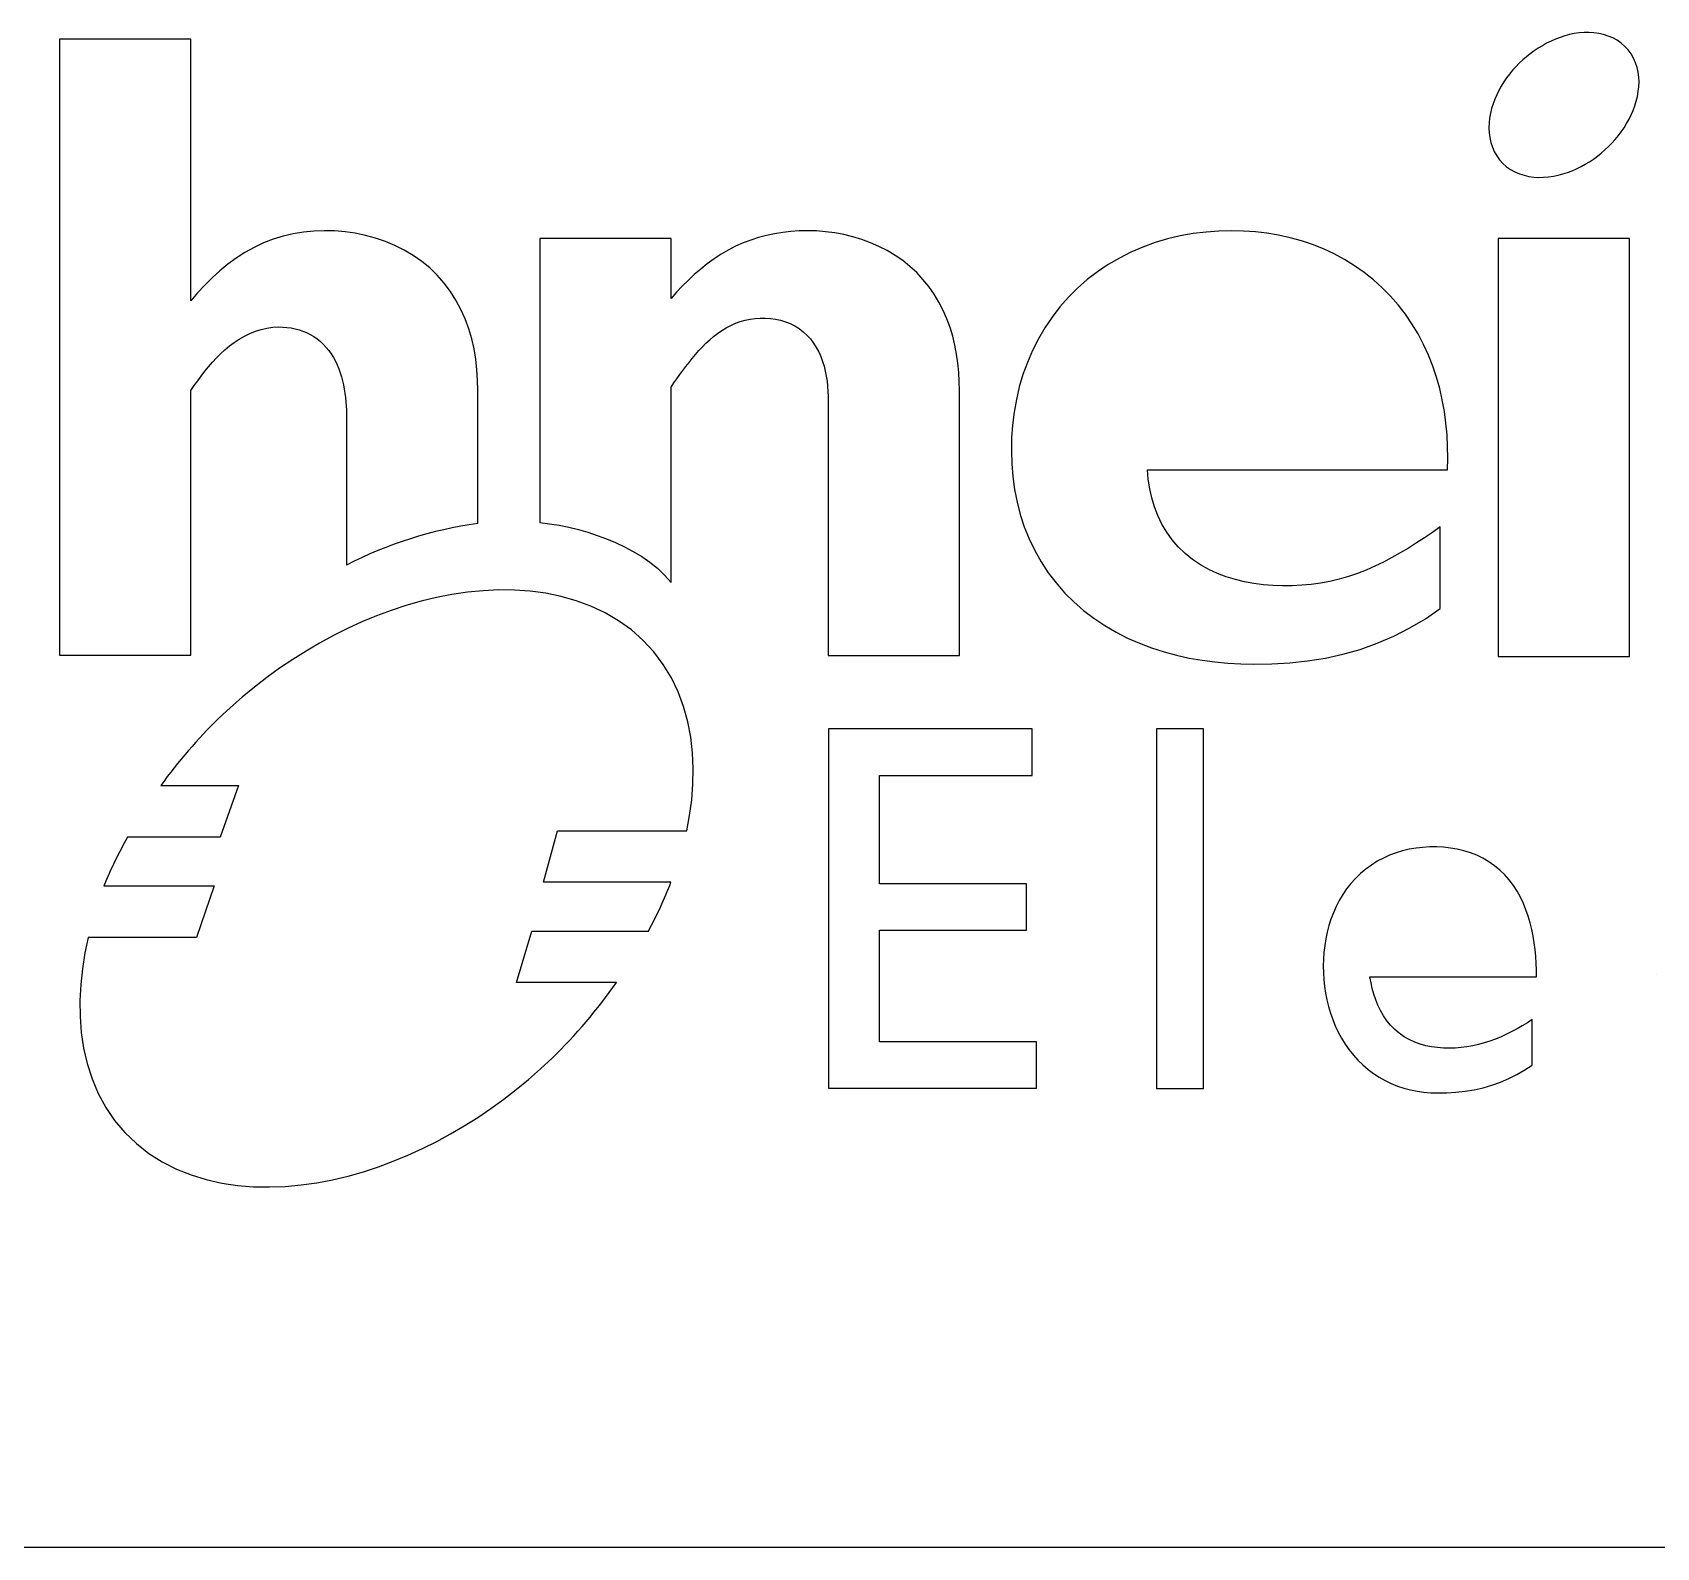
# Model space of a CAD drawing. Extents: x 0 to 171, y 0 to 414.
# Drawn here: x 91.74 to 101.36, y 363.02 to 372 of the extents above; entities that cross this region are included whole.
import ezdxf

# ---------------------------------------------------------------- set-up
doc = ezdxf.new("R2010")
doc.units = 0
doc.layers.add('-15N-THT. THIẾT BỊ ĐÓNG MỞ', color=40, linetype='CONTINUOUS')

# ---------------------------------------------------------------- blocks, each defined once
blk = doc.blocks.new('06 - N - SC VSD ATV630U75~D11N4')
at = {"layer": '-15N-THT. THIẾT BỊ ĐÓNG MỞ'}
for p, q in [((6.3978, 165.012), (6.3978, 165.012)), ((6.3978, 165.012), (6.3978, 161.3587)), ((7.1758, 165.012), (6.3978, 165.012)), ((7.1758, 165.012), (7.1758, 165.012)), ((7.1758, 163.4608), (7.1758, 165.012)), ((15.1852, 164.9727), (15.1605, 164.9577)), ((15.2105, 164.9867), (15.1852, 164.9727)), ((15.2365, 164.9996), (15.2105, 164.9867)), ((15.2631, 165.0113), (15.2365, 164.9996)), ((15.2902, 165.0216), (15.2631, 165.0113)), ((15.3179, 165.0306), (15.2902, 165.0216)), ((15.3459, 165.0381), (15.3179, 165.0306)), ((15.3744, 165.044), (15.3459, 165.0381)), ((15.4032, 165.0482), (15.3744, 165.044)), ((15.4322, 165.0506), (15.4032, 165.0482)), ((15.4614, 165.051), (15.4322, 165.0506)), ((15.4905, 165.0492), (15.4614, 165.051)), ((15.5193, 165.0452), (15.4905, 165.0492)), ((15.5478, 165.0388), (15.5193, 165.0452)), ((15.5757, 165.0299), (15.5478, 165.0388)), ((15.6027, 165.0184), (15.5757, 165.0299)), ((15.6283, 165.0045), (15.6027, 165.0184)), ((15.6522, 164.988), (15.6283, 165.0045)), ((15.6741, 164.9688), (15.6522, 164.988)), ((15.6939, 164.9472), (15.6741, 164.9688)), ((15.0481, 164.8684), (15.0281, 164.8479)), ((15.069, 164.8881), (15.0481, 164.8684)), ((15.0907, 164.9068), (15.069, 164.8881)), ((15.1132, 164.9247), (15.0907, 164.9068)), ((15.1365, 164.9416), (15.1132, 164.9247)), ((15.1605, 164.9577), (15.1365, 164.9416)), ((15.7112, 164.9234), (15.6939, 164.9472)), ((15.7258, 164.898), (15.7112, 164.9234)), ((15.7376, 164.8714), (15.7258, 164.898)), ((15.7376, 164.8714), (15.7376, 164.8714)), ((15.7465, 164.8439), (15.7376, 164.8714)), ((14.9732, 164.7813), (14.9568, 164.7574)), ((14.9906, 164.8044), (14.9732, 164.7813)), ((15.0089, 164.8266), (14.9906, 164.8044)), ((15.0281, 164.8479), (15.0089, 164.8266)), ((15.7528, 164.8155), (15.7465, 164.8439)), ((15.7565, 164.7867), (15.7528, 164.8155)), ((15.7578, 164.7578), (15.7565, 164.7867)), ((14.9145, 164.6814), (14.9029, 164.6547)), ((14.9274, 164.7074), (14.9145, 164.6814)), ((14.9415, 164.7327), (14.9274, 164.7074)), ((14.9568, 164.7574), (14.9415, 164.7327)), ((15.7485, 164.6717), (15.7536, 164.7001)), ((15.7536, 164.7001), (15.7568, 164.7289)), ((15.7568, 164.7289), (15.7578, 164.7578)), ((14.8843, 164.5998), (14.8774, 164.5716)), ((14.8928, 164.6275), (14.8843, 164.5998)), ((14.9029, 164.6547), (14.8928, 164.6275)), ((15.7114, 164.5622), (15.7229, 164.5888)), ((15.7229, 164.5888), (15.7331, 164.616)), ((15.7331, 164.616), (15.7416, 164.6436)), ((15.7416, 164.6436), (15.7485, 164.6717)), ((14.8692, 164.5143), (14.8683, 164.4853)), ((14.8683, 164.4853), (14.8696, 164.4563)), ((14.8723, 164.5431), (14.8692, 164.5143)), ((14.8774, 164.5716), (14.8723, 164.5431)), ((15.6527, 164.4623), (15.6691, 164.4863)), ((15.6691, 164.4863), (15.6844, 164.5109)), ((15.6844, 164.5109), (15.6985, 164.5363)), ((15.6985, 164.5363), (15.7114, 164.5622)), ((14.8696, 164.4563), (14.8734, 164.4276)), ((14.8734, 164.4276), (14.8798, 164.3992)), ((14.8798, 164.3992), (14.8887, 164.3716)), ((15.5773, 164.3746), (15.5975, 164.3953)), ((15.5975, 164.3953), (15.6169, 164.4168)), ((15.6169, 164.4168), (15.6353, 164.4392)), ((15.6353, 164.4392), (15.6527, 164.4623)), ((14.8887, 164.3716), (14.8887, 164.3716)), ((14.8887, 164.3716), (14.9002, 164.345)), ((14.9002, 164.345), (14.9144, 164.3197)), ((14.9144, 164.3197), (14.9313, 164.2961)), ((14.9313, 164.2961), (14.9508, 164.2745)), ((15.4642, 164.2847), (15.4883, 164.3008)), ((15.4883, 164.3008), (15.5117, 164.3178)), ((15.5117, 164.3178), (15.5343, 164.3358)), ((15.5343, 164.3358), (15.5562, 164.3548)), ((15.5562, 164.3548), (15.5773, 164.3746)), ((14.9508, 164.2745), (14.9727, 164.2553)), ((14.9727, 164.2553), (14.9965, 164.2387)), ((14.9965, 164.2387), (15.022, 164.2247)), ((15.022, 164.2247), (15.049, 164.2132)), ((15.049, 164.2132), (15.0769, 164.2043)), ((15.0769, 164.2043), (15.1053, 164.1978)), ((15.1053, 164.1978), (15.1341, 164.1938)), ((15.1341, 164.1938), (15.1632, 164.192)), ((15.1924, 164.1924), (15.2214, 164.1947)), ((15.2214, 164.1947), (15.2501, 164.1989)), ((15.2501, 164.1989), (15.2786, 164.2048)), ((15.2786, 164.2048), (15.3067, 164.2122)), ((15.3067, 164.2122), (15.3343, 164.2211)), ((15.3343, 164.2211), (15.3615, 164.2314)), ((15.3615, 164.2314), (15.3881, 164.2429)), ((15.3881, 164.2429), (15.4141, 164.2557)), ((15.4141, 164.2557), (15.4395, 164.2697)), ((15.4395, 164.2697), (15.4642, 164.2847)), ((15.1632, 164.192), (15.1924, 164.1924)), ((7.6638, 163.8258), (7.6062, 163.8034)), ((7.7227, 163.844), (7.6638, 163.8258)), ((7.7827, 163.858), (7.7227, 163.844)), ((7.8434, 163.8677), (7.7827, 163.858)), ((7.9046, 163.8735), (7.8434, 163.8677)), ((7.9662, 163.8756), (7.9046, 163.8735)), ((8.0278, 163.8741), (7.9662, 163.8756)), ((8.0893, 163.869), (8.0278, 163.8741)), ((8.1503, 163.8604), (8.0893, 163.869)), ((8.2107, 163.8482), (8.1503, 163.8604)), ((8.2701, 163.8323), (8.2107, 163.8482)), ((8.3283, 163.8124), (8.2701, 163.8323)), ((8.3852, 163.7887), (8.3283, 163.8124)), ((9.2439, 163.8295), (9.2439, 163.8295)), ((9.2439, 163.8295), (9.2439, 162.1457)), ((10.022, 163.8295), (9.2439, 163.8295)), ((10.022, 163.8295), (10.022, 163.8295)), ((10.022, 163.4746), (10.022, 163.8295)), ((10.494, 163.8206), (10.4485, 163.8033)), ((10.5403, 163.8354), (10.494, 163.8206)), ((10.5874, 163.8478), (10.5403, 163.8354)), ((10.6351, 163.8579), (10.5874, 163.8478)), ((10.6831, 163.8656), (10.6351, 163.8579)), ((10.7315, 163.8712), (10.6831, 163.8656)), ((10.78, 163.8745), (10.7315, 163.8712)), ((10.8284, 163.8756), (10.78, 163.8745)), ((10.8284, 163.8756), (10.8284, 163.8756)), ((10.8828, 163.8741), (10.8284, 163.8756)), ((10.9372, 163.8697), (10.8828, 163.8741)), ((10.9915, 163.8625), (10.9372, 163.8697)), ((11.0455, 163.8523), (10.9915, 163.8625)), ((11.0989, 163.8392), (11.0455, 163.8523)), ((11.1515, 163.8232), (11.0989, 163.8392)), ((11.2031, 163.8043), (11.1515, 163.8232)), ((12.9639, 163.827), (12.89, 163.8051)), ((13.0392, 163.8448), (12.9639, 163.827)), ((13.1153, 163.8584), (13.0392, 163.8448)), ((13.1919, 163.868), (13.1153, 163.8584)), ((13.2687, 163.8737), (13.1919, 163.868)), ((13.3454, 163.8756), (13.2687, 163.8737)), ((13.3454, 163.8756), (13.3454, 163.8756)), ((13.4148, 163.8739), (13.3454, 163.8756)), ((13.4841, 163.869), (13.4148, 163.8739)), ((13.5531, 163.8608), (13.4841, 163.869)), ((13.6217, 163.8492), (13.5531, 163.8608)), ((13.6897, 163.8341), (13.6217, 163.8492)), ((13.7567, 163.8155), (13.6897, 163.8341)), ((13.8227, 163.7933), (13.7567, 163.8155)), ((14.9234, 163.8295), (14.9234, 163.8295)), ((14.9234, 163.8295), (14.9234, 161.3512)), ((15.7014, 163.8295), (14.9234, 163.8295)), ((15.7014, 163.8295), (15.7014, 163.8295)), ((15.7014, 161.3512), (15.7014, 163.8295)), ((7.4447, 163.7136), (7.3951, 163.6772)), ((7.4965, 163.747), (7.4447, 163.7136)), ((7.5503, 163.7771), (7.4965, 163.747)), ((7.6062, 163.8034), (7.5503, 163.7771)), ((8.4404, 163.761), (8.3852, 163.7887)), ((8.4934, 163.7294), (8.4404, 163.761)), ((8.5438, 163.694), (8.4934, 163.7294)), ((10.318, 163.7362), (10.2765, 163.7089)), ((10.3605, 163.7612), (10.318, 163.7362)), ((10.404, 163.7836), (10.3605, 163.7612)), ((10.4485, 163.8033), (10.404, 163.7836)), ((11.2535, 163.7824), (11.2031, 163.8043)), ((11.3023, 163.7575), (11.2535, 163.7824)), ((11.3493, 163.7295), (11.3023, 163.7575)), ((11.3943, 163.6985), (11.3493, 163.7295)), ((12.6785, 163.7135), (12.6123, 163.6748)), ((12.747, 163.7483), (12.6785, 163.7135)), ((12.8176, 163.7788), (12.747, 163.7483)), ((12.89, 163.8051), (12.8176, 163.7788)), ((13.8873, 163.7675), (13.8227, 163.7933)), ((13.9505, 163.7379), (13.8873, 163.7675)), ((14.012, 163.7047), (13.9505, 163.7379)), ((7.3474, 163.638), (7.3016, 163.5964)), ((7.3951, 163.6772), (7.3474, 163.638)), ((8.5913, 163.6547), (8.5438, 163.694)), ((8.6356, 163.6116), (8.5913, 163.6547)), ((10.1593, 163.6152), (10.1229, 163.5812)), ((10.197, 163.6481), (10.1593, 163.6152)), ((10.2361, 163.6794), (10.197, 163.6481)), ((10.2765, 163.7089), (10.2361, 163.6794)), ((11.4369, 163.6643), (11.3943, 163.6985)), ((11.4771, 163.627), (11.4369, 163.6643)), ((11.5145, 163.5868), (11.4771, 163.627)), ((12.5488, 163.632), (12.4882, 163.5855)), ((12.6123, 163.6748), (12.5488, 163.632)), ((14.0717, 163.668), (14.012, 163.7047)), ((14.1292, 163.6278), (14.0717, 163.668)), ((14.184, 163.5844), (14.1292, 163.6278)), ((7.2578, 163.5528), (7.2159, 163.5075)), ((7.3016, 163.5964), (7.2578, 163.5528)), ((8.6764, 163.5651), (8.6356, 163.6116)), ((8.7135, 163.5155), (8.6764, 163.5651)), ((10.088, 163.5464), (10.0544, 163.5108)), ((10.1229, 163.5812), (10.088, 163.5464)), ((11.5492, 163.544), (11.5145, 163.5868)), ((11.5808, 163.4989), (11.5492, 163.544)), ((12.4309, 163.5353), (12.3769, 163.4815)), ((12.4882, 163.5855), (12.4309, 163.5353)), ((14.236, 163.5379), (14.184, 163.5844)), ((14.2848, 163.4884), (14.236, 163.5379)), ((7.2159, 163.5075), (7.1758, 163.4608)), ((7.1758, 163.4608), (7.1758, 163.4608)), ((8.7467, 163.4633), (8.7135, 163.5155)), ((8.776, 163.4089), (8.7467, 163.4633)), ((10.0544, 163.5108), (10.022, 163.4746)), ((10.022, 163.4746), (10.022, 163.4746)), ((11.6092, 163.452), (11.5808, 163.4989)), ((11.6343, 163.4036), (11.6092, 163.452)), ((12.3264, 163.4243), (12.2797, 163.3638)), ((12.3769, 163.4815), (12.3264, 163.4243)), ((14.3305, 163.436), (14.2848, 163.4884)), ((14.373, 163.3808), (14.3305, 163.436)), ((8.8013, 163.3527), (8.776, 163.4089)), ((8.8226, 163.2947), (8.8013, 163.3527)), ((10.3748, 163.3146), (10.4025, 163.3269)), ((10.4025, 163.3269), (10.431, 163.3371)), ((10.431, 163.3371), (10.4601, 163.3452)), ((10.4601, 163.3452), (10.4897, 163.3511)), ((10.4897, 163.3511), (10.5196, 163.3548)), ((10.5196, 163.3548), (10.5498, 163.3566)), ((10.5498, 163.3566), (10.5801, 163.3566)), ((10.5801, 163.3566), (10.6104, 163.3546)), ((10.6104, 163.3546), (10.6404, 163.3507)), ((10.6404, 163.3507), (10.67, 163.3446)), ((10.67, 163.3446), (10.699, 163.336)), ((10.699, 163.336), (10.7274, 163.3249)), ((11.6562, 163.3538), (11.6343, 163.4036)), ((11.6749, 163.3027), (11.6562, 163.3538)), ((12.2797, 163.3638), (12.2369, 163.3004)), ((14.4123, 163.3232), (14.373, 163.3808)), ((7.4332, 163.2137), (7.4628, 163.233)), ((7.4628, 163.233), (7.4937, 163.2505)), ((7.4937, 163.2505), (7.5256, 163.266)), ((7.5256, 163.266), (7.5584, 163.2793)), ((7.5584, 163.2793), (7.5921, 163.2901)), ((7.5921, 163.2901), (7.6264, 163.2982)), ((7.6264, 163.2982), (7.6611, 163.3032)), ((7.6611, 163.3032), (7.6961, 163.3049)), ((7.6961, 163.3049), (7.6961, 163.3049)), ((7.6961, 163.3049), (7.7207, 163.3043)), ((7.7207, 163.3043), (7.7453, 163.3025)), ((7.7453, 163.3025), (7.7695, 163.2993)), ((7.7695, 163.2993), (7.7933, 163.2947)), ((7.7933, 163.2947), (7.8167, 163.2886)), ((7.8167, 163.2886), (7.8395, 163.281)), ((7.8395, 163.281), (7.8617, 163.2718)), ((7.8617, 163.2718), (7.8833, 163.2609)), ((7.8833, 163.2609), (7.9042, 163.2485)), ((7.9042, 163.2485), (7.9242, 163.2344)), ((7.9242, 163.2344), (7.9434, 163.2188)), ((8.84, 163.2352), (8.8226, 163.2947)), ((8.8538, 163.1746), (8.84, 163.2352)), ((10.2504, 163.2289), (10.2734, 163.2486)), ((10.2734, 163.2486), (10.2973, 163.2672)), ((10.2973, 163.2672), (10.3222, 163.2845)), ((10.3222, 163.2845), (10.348, 163.3004)), ((10.348, 163.3004), (10.3748, 163.3146)), ((10.7274, 163.3249), (10.7546, 163.3112)), ((10.7546, 163.3112), (10.7804, 163.2951)), ((10.7804, 163.2951), (10.8046, 163.2768)), ((10.8046, 163.2768), (10.827, 163.2563)), ((10.827, 163.2563), (10.8476, 163.2337)), ((10.8476, 163.2337), (10.8659, 163.2095)), ((11.6906, 163.2506), (11.6749, 163.3027)), ((11.7035, 163.1975), (11.6906, 163.2506)), ((12.1981, 163.2342), (12.1635, 163.1658)), ((12.2369, 163.3004), (12.1981, 163.2342)), ((14.4483, 163.2633), (14.4123, 163.3232)), ((14.4809, 163.2016), (14.4483, 163.2633)), ((7.3271, 163.1218), (7.3519, 163.1466)), ((7.3519, 163.1466), (7.3778, 163.1703)), ((7.3778, 163.1703), (7.4049, 163.1928)), ((7.4049, 163.1928), (7.4332, 163.2137)), ((7.9434, 163.2188), (7.9615, 163.202)), ((7.9615, 163.202), (7.9783, 163.184)), ((7.9783, 163.184), (7.9939, 163.1649)), ((7.9939, 163.1649), (8.0082, 163.145)), ((8.0082, 163.145), (8.0212, 163.1242)), ((8.8641, 163.1132), (8.8538, 163.1746)), ((10.1469, 163.1188), (10.1664, 163.142)), ((10.1664, 163.142), (10.1864, 163.1647)), ((10.1864, 163.1647), (10.2071, 163.1868)), ((10.2071, 163.1868), (10.2284, 163.2082)), ((10.2284, 163.2082), (10.2504, 163.2289)), ((10.8659, 163.2095), (10.8821, 163.1838)), ((10.8821, 163.1838), (10.8963, 163.157)), ((10.8963, 163.157), (10.9085, 163.1293)), ((11.7136, 163.1439), (11.7035, 163.1975)), ((11.7212, 163.0898), (11.7136, 163.1439)), ((12.1635, 163.1658), (12.1331, 163.0953)), ((14.5101, 163.1382), (14.4809, 163.2016)), ((14.5357, 163.0734), (14.5101, 163.1382)), ((7.237, 163.014), (7.2584, 163.042)), ((7.2584, 163.042), (7.2805, 163.0693)), ((7.2805, 163.0693), (7.3034, 163.096)), ((7.3034, 163.096), (7.3271, 163.1218)), ((8.0212, 163.1242), (8.0329, 163.1025)), ((8.0329, 163.1025), (8.0435, 163.0802)), ((8.0435, 163.0802), (8.053, 163.0574)), ((8.053, 163.0574), (8.0614, 163.034)), ((8.8712, 163.0515), (8.8641, 163.1132)), ((8.8753, 162.9898), (8.8712, 163.0515)), ((10.0734, 163.0226), (10.0912, 163.0471)), ((10.0912, 163.0471), (10.1093, 163.0713)), ((10.1093, 163.0713), (10.1279, 163.0952)), ((10.1279, 163.0952), (10.1469, 163.1188)), ((10.9085, 163.1293), (10.9191, 163.1009)), ((10.9191, 163.1009), (10.9279, 163.0719)), ((10.9279, 163.0719), (10.9353, 163.0426)), ((10.9353, 163.0426), (10.9412, 163.013)), ((11.7265, 163.0355), (11.7212, 163.0898)), ((12.1331, 163.0953), (12.1071, 163.0231)), ((14.5579, 163.0074), (14.5357, 163.0734)), ((7.1758, 162.9283), (7.1958, 162.9571)), ((7.1958, 162.9571), (7.2162, 162.9857)), ((7.2162, 162.9857), (7.237, 163.014)), ((8.0614, 163.034), (8.0687, 163.0102)), ((8.0687, 163.0102), (8.0751, 162.986)), ((8.0751, 162.986), (8.0806, 162.9615)), ((8.0806, 162.9615), (8.0852, 162.9368)), ((8.8766, 162.9283), (8.8753, 162.9898)), ((10.022, 162.948), (10.0388, 162.9731)), ((10.022, 162.948), (10.022, 162.948)), ((10.022, 161.7908), (10.022, 162.948)), ((10.0388, 162.9731), (10.056, 162.998)), ((10.056, 162.998), (10.0734, 163.0226)), ((10.9412, 163.013), (10.9458, 162.9831)), ((10.9458, 162.9831), (10.9491, 162.9531)), ((10.9491, 162.9531), (10.9514, 162.923)), ((11.7295, 162.9811), (11.7265, 163.0355)), ((11.7305, 162.9268), (11.7295, 162.9811)), ((12.0853, 162.9496), (12.0678, 162.8749)), ((12.1071, 163.0231), (12.0853, 162.9496)), ((14.5766, 162.9405), (14.5579, 163.0074)), ((7.1758, 162.9283), (7.1758, 162.9283)), ((7.1758, 161.3587), (7.1758, 162.9283)), ((8.0852, 162.9368), (8.0891, 162.912)), ((8.0891, 162.912), (8.0922, 162.887)), ((8.0922, 162.887), (8.0946, 162.862)), ((8.0946, 162.862), (8.0964, 162.837)), ((8.8766, 162.9283), (8.8766, 162.9283)), ((8.8766, 162.1393), (8.8766, 162.9283)), ((10.9514, 162.923), (10.9527, 162.8928)), ((10.9527, 162.8928), (10.9531, 162.8626)), ((10.9531, 162.8626), (10.9531, 162.8626)), ((10.9531, 162.8626), (10.9531, 161.3577)), ((11.7305, 162.9268), (11.7305, 162.9268)), ((11.7305, 161.3577), (11.7305, 162.9268)), ((12.0678, 162.8749), (12.0544, 162.7994)), ((14.5921, 162.8726), (14.5766, 162.9405)), ((14.6044, 162.8041), (14.5921, 162.8726)), ((8.0964, 162.837), (8.0976, 162.8121)), ((8.0976, 162.8121), (8.0983, 162.7872)), ((8.0983, 162.7872), (8.0986, 162.7625)), ((8.0986, 162.7625), (8.0986, 162.7625)), ((8.0986, 162.7625), (8.0986, 161.8922)), ((12.0544, 162.7994), (12.0451, 162.7233)), ((14.6136, 162.7352), (14.6044, 162.8041)), ((12.0451, 162.7233), (12.0397, 162.6469)), ((14.62, 162.6658), (14.6136, 162.7352)), ((14.6235, 162.5964), (14.62, 162.6658)), ((12.0397, 162.6469), (12.0382, 162.5704)), ((12.0382, 162.5704), (12.0405, 162.494)), ((14.6245, 162.5269), (14.6235, 162.5964)), ((12.0405, 162.494), (12.0468, 162.4178)), ((14.6228, 162.4575), (14.6245, 162.5269)), ((12.0468, 162.4178), (12.0572, 162.342)), ((12.8447, 162.4575), (12.8447, 162.4575)), ((12.8447, 162.4575), (14.6228, 162.4575)), ((12.8498, 162.4017), (12.8447, 162.4575)), ((12.8583, 162.3462), (12.8498, 162.4017)), ((14.6228, 162.4575), (14.6228, 162.4575)), ((12.0572, 162.342), (12.0719, 162.267)), ((12.8705, 162.2915), (12.8583, 162.3462)), ((12.8865, 162.238), (12.8705, 162.2915)), ((12.0719, 162.267), (12.0912, 162.1928)), ((12.0912, 162.1928), (12.115, 162.1199)), ((12.9064, 162.1864), (12.8865, 162.238)), ((12.9305, 162.1367), (12.9064, 162.1864)), ((8.8766, 162.1393), (8.8766, 162.1393)), ((9.2439, 162.1457), (9.2439, 162.1457)), ((9.2439, 162.1457), (9.3016, 162.1387)), ((9.3016, 162.1387), (9.3589, 162.1294)), ((9.3589, 162.1294), (9.4158, 162.1178)), ((9.4158, 162.1178), (9.4723, 162.1039)), ((9.4723, 162.1039), (9.5283, 162.0878)), ((9.5283, 162.0878), (9.5835, 162.0694)), ((12.115, 162.1199), (12.1435, 162.0486)), ((12.9588, 162.0891), (12.9305, 162.1367)), ((12.9912, 162.0438), (12.9588, 162.0891)), ((14.5335, 162.087), (14.4869, 162.0554)), ((14.5793, 162.1191), (14.5335, 162.087)), ((14.5793, 162.1191), (14.5793, 162.1191)), ((14.5793, 161.6355), (14.5793, 162.1191)), ((9.5835, 162.0694), (9.6382, 162.0489)), ((9.6382, 162.0489), (9.6922, 162.0262)), ((9.6922, 162.0262), (9.7454, 162.0011)), ((9.7454, 162.0011), (9.7974, 161.9737)), ((12.1435, 162.0486), (12.1767, 161.9793)), ((12.1767, 161.9793), (12.2145, 161.9124)), ((13.0277, 162.0012), (12.9912, 162.0438)), ((13.0679, 161.962), (13.0277, 162.0012)), ((14.3916, 161.9943), (14.3428, 161.9652)), ((14.4397, 162.0245), (14.3916, 161.9943)), ((14.4869, 162.0554), (14.4397, 162.0245)), ((8.0986, 161.8922), (8.0986, 161.8922)), ((9.7974, 161.9737), (9.8476, 161.9435)), ((9.8476, 161.9435), (9.8957, 161.9105)), ((9.8957, 161.9105), (9.9411, 161.8741)), ((12.2145, 161.9124), (12.2567, 161.8482)), ((13.1116, 161.9264), (13.0679, 161.962)), ((13.1585, 161.8948), (13.1116, 161.9264)), ((13.2079, 161.8671), (13.1585, 161.8948)), ((14.1925, 161.8863), (14.1411, 161.8636)), ((14.2432, 161.9109), (14.1925, 161.8863)), ((14.2933, 161.9373), (14.2432, 161.9109)), ((14.3428, 161.9652), (14.2933, 161.9373)), ((9.9411, 161.8741), (9.9835, 161.8342)), ((9.9835, 161.8342), (10.022, 161.7908)), ((10.022, 161.7908), (10.022, 161.7908)), ((12.2567, 161.8482), (12.3032, 161.7871)), ((12.3032, 161.7871), (12.3537, 161.7293)), ((13.2593, 161.8433), (13.2079, 161.8671)), ((13.3119, 161.8233), (13.2593, 161.8433)), ((13.3656, 161.8069), (13.3119, 161.8233)), ((13.4201, 161.7939), (13.3656, 161.8069)), ((13.4755, 161.7839), (13.4201, 161.7939)), ((13.9261, 161.7961), (13.8708, 161.7859)), ((13.9812, 161.8093), (13.9261, 161.7961)), ((14.0357, 161.825), (13.9812, 161.8093)), ((14.089, 161.8432), (14.0357, 161.825)), ((14.1411, 161.8636), (14.089, 161.8432)), ((8.6305, 161.7011), (8.5399, 161.6794)), ((8.722, 161.7188), (8.6305, 161.7011)), ((8.8143, 161.7323), (8.722, 161.7188)), ((8.9072, 161.7414), (8.8143, 161.7323)), ((9.0004, 161.7457), (8.9072, 161.7414)), ((9.0936, 161.7448), (9.0004, 161.7457)), ((9.1864, 161.7383), (9.0936, 161.7448)), ((9.2786, 161.7259), (9.1864, 161.7383)), ((9.3697, 161.7071), (9.2786, 161.7259)), ((9.4591, 161.6817), (9.3697, 161.7071)), ((12.3537, 161.7293), (12.408, 161.6751)), ((13.5318, 161.7768), (13.4755, 161.7839)), ((13.5887, 161.7723), (13.5318, 161.7768)), ((13.6458, 161.7704), (13.5887, 161.7723)), ((13.7027, 161.7707), (13.6458, 161.7704)), ((13.7593, 161.7734), (13.7027, 161.7707)), ((13.8153, 161.7784), (13.7593, 161.7734)), ((13.8708, 161.7859), (13.8153, 161.7784)), ((8.3621, 161.6249), (8.275, 161.5924)), ((8.4505, 161.6539), (8.3621, 161.6249)), ((8.5399, 161.6794), (8.4505, 161.6539)), ((9.5462, 161.6494), (9.4591, 161.6817)), ((9.6303, 161.6098), (9.5462, 161.6494)), ((9.7106, 161.5628), (9.6303, 161.6098)), ((12.408, 161.6751), (12.466, 161.6246)), ((12.466, 161.6246), (12.5274, 161.5778)), ((14.4916, 161.5751), (14.5793, 161.6355)), ((14.5793, 161.6355), (14.5793, 161.6355)), ((8.1042, 161.5177), (8.0208, 161.4758)), ((8.189, 161.5566), (8.1042, 161.5177)), ((8.275, 161.5924), (8.189, 161.5566)), ((9.7862, 161.5085), (9.7106, 161.5628)), ((9.8561, 161.447), (9.7862, 161.5085)), ((12.5274, 161.5778), (12.5917, 161.5348)), ((12.5917, 161.5348), (12.6585, 161.4958)), ((14.3047, 161.4721), (14.3999, 161.5206)), ((14.3999, 161.5206), (14.4916, 161.5751)), ((7.9387, 161.431), (7.8582, 161.3836)), ((8.0208, 161.4758), (7.9387, 161.431)), ((9.9194, 161.3789), (9.8561, 161.447)), ((12.6585, 161.4958), (12.7272, 161.4607)), ((12.7272, 161.4607), (12.7977, 161.4296)), ((12.7977, 161.4296), (12.8696, 161.4022)), ((12.8696, 161.4022), (12.9429, 161.3786)), ((14.1058, 161.3937), (14.2065, 161.4297)), ((14.2065, 161.4297), (14.3047, 161.4721)), ((6.3978, 161.3587), (6.3978, 161.3587)), ((6.3978, 161.3587), (7.1758, 161.3587)), ((7.1758, 161.3587), (7.1758, 161.3587)), ((7.7792, 161.3336), (7.7018, 161.2812)), ((7.8582, 161.3836), (7.7792, 161.3336)), ((9.9753, 161.3048), (9.9194, 161.3789)), ((10.9531, 161.3577), (10.9531, 161.3577)), ((10.9531, 161.3577), (11.7305, 161.3577)), ((11.7305, 161.3577), (11.7305, 161.3577)), ((12.9429, 161.3786), (13.0173, 161.3586)), ((13.0173, 161.3586), (13.0926, 161.342)), ((13.0926, 161.342), (13.1685, 161.3289)), ((13.1685, 161.3289), (13.2449, 161.3189)), ((13.2449, 161.3189), (13.3214, 161.312)), ((13.3214, 161.312), (13.3981, 161.308)), ((13.3981, 161.308), (13.4747, 161.3067)), ((13.4747, 161.3067), (13.5812, 161.3084)), ((13.4747, 161.3067), (13.4747, 161.3067)), ((13.5812, 161.3084), (13.6876, 161.3141)), ((13.6876, 161.3141), (13.7937, 161.3248)), ((13.7937, 161.3248), (13.899, 161.3412)), ((13.899, 161.3412), (14.0032, 161.3641)), ((14.0032, 161.3641), (14.1058, 161.3937)), ((14.9234, 161.3512), (14.9234, 161.3512)), ((14.9234, 161.3512), (15.7014, 161.3512)), ((15.7014, 161.3512), (15.7014, 161.3512)), ((7.6262, 161.2264), (7.5525, 161.1694)), ((7.7018, 161.2812), (7.6262, 161.2264)), ((10.0235, 161.2254), (9.9753, 161.3048)), ((10.0638, 161.1416), (10.0235, 161.2254)), ((7.5525, 161.1694), (7.4805, 161.1103)), ((10.0962, 161.0544), (10.0638, 161.1416)), ((7.4105, 161.0491), (7.3425, 160.9859)), ((7.4805, 161.1103), (7.4105, 161.0491)), ((10.121, 160.9647), (10.0962, 161.0544)), ((7.3425, 160.9859), (7.3425, 160.9859)), ((10.1385, 160.8733), (10.121, 160.9647)), ((10.9536, 160.9217), (10.9536, 160.9217)), ((10.9536, 160.9217), (10.9536, 158.7911)), ((12.1607, 160.9217), (10.9536, 160.9217)), ((12.1607, 160.9217), (12.1607, 160.9217)), ((12.1607, 160.6465), (12.1607, 160.9217)), ((12.8988, 160.9217), (12.8988, 160.9217)), ((12.8988, 160.9217), (12.8988, 158.7899)), ((13.1762, 160.9217), (12.8988, 160.9217)), ((13.1762, 160.9217), (13.1762, 160.9217)), ((13.1762, 158.7899), (13.1762, 160.9217)), ((10.1491, 160.7808), (10.1385, 160.8733)), ((10.1532, 160.6877), (10.1491, 160.7808)), ((10.1513, 160.5944), (10.1532, 160.6877)), ((11.2564, 160.6465), (11.2564, 160.6465)), ((11.2564, 160.6465), (12.1607, 160.6465)), ((11.2564, 160.0043), (11.2564, 160.6465)), ((12.1607, 160.6465), (12.1607, 160.6465)), ((6.9972, 160.5855), (6.9972, 160.5855)), ((6.9972, 160.5855), (7.4574, 160.5855)), ((7.4574, 160.5855), (7.3503, 160.2802)), ((7.4574, 160.5855), (7.4574, 160.5855)), ((10.1439, 160.5014), (10.1513, 160.5944)), ((10.1315, 160.409), (10.1439, 160.5014)), ((10.1143, 160.3177), (10.1315, 160.409)), ((6.8004, 160.2802), (6.8004, 160.2802)), ((7.3503, 160.2802), (6.8004, 160.2802)), ((7.3503, 160.2802), (7.3503, 160.2802)), ((9.2647, 160.0128), (9.3489, 160.3177)), ((9.3489, 160.3177), (9.3489, 160.3177)), ((9.3489, 160.3177), (10.1143, 160.3177)), ((10.1143, 160.3177), (10.1143, 160.3177)), ((14.243, 160.1563), (14.2069, 160.1369)), ((14.2801, 160.1731), (14.243, 160.1563)), ((14.318, 160.1873), (14.2801, 160.1731)), ((14.3567, 160.1989), (14.318, 160.1873)), ((14.3962, 160.2082), (14.3567, 160.1989)), ((14.4364, 160.215), (14.3962, 160.2082)), ((14.4771, 160.2196), (14.4364, 160.215)), ((14.518, 160.2219), (14.4771, 160.2196)), ((14.5591, 160.2221), (14.518, 160.2219)), ((14.6, 160.22), (14.5591, 160.2221)), ((14.6404, 160.2157), (14.6, 160.22)), ((14.6804, 160.2091), (14.6404, 160.2157)), ((14.7198, 160.1999), (14.6804, 160.2091)), ((14.7584, 160.1881), (14.7198, 160.1999)), ((14.7962, 160.1732), (14.7584, 160.1881)), ((14.8328, 160.1554), (14.7962, 160.1732)), ((14.868, 160.1346), (14.8328, 160.1554)), ((14.1072, 160.0643), (14.0777, 160.0359)), ((14.1387, 160.0908), (14.1072, 160.0643)), ((14.1721, 160.115), (14.1387, 160.0908)), ((14.2069, 160.1369), (14.1721, 160.115)), ((14.9015, 160.1111), (14.868, 160.1346)), ((14.933, 160.0852), (14.9015, 160.1111)), ((14.9622, 160.0569), (14.933, 160.0852)), ((14.9891, 160.0265), (14.9622, 160.0569)), ((6.6608, 159.9916), (6.6608, 159.9916)), ((6.6608, 159.9916), (7.3132, 159.9916)), ((7.3132, 159.9916), (7.2087, 159.6861)), ((7.3132, 159.9916), (7.3132, 159.9916)), ((9.2647, 160.0128), (9.2647, 160.0128)), ((10.0209, 160.0128), (9.2647, 160.0128)), ((10.0209, 160.0128), (10.0209, 160.0128)), ((11.2564, 160.0043), (11.2564, 160.0043)), ((12.1288, 160.0043), (11.2564, 160.0043)), ((12.1288, 160.0043), (12.1288, 160.0043)), ((12.1288, 159.7285), (12.1288, 160.0043)), ((14.0252, 159.9738), (14.0023, 159.9403)), ((14.0503, 160.0056), (14.0252, 159.9738)), ((14.0777, 160.0359), (14.0503, 160.0056)), ((15.0134, 159.9942), (14.9891, 160.0265)), ((15.0353, 159.9601), (15.0134, 159.9942)), ((15.0549, 159.9245), (15.0353, 159.9601)), ((13.9628, 159.8694), (13.9463, 159.8323)), ((13.9815, 159.9055), (13.9628, 159.8694)), ((14.0023, 159.9403), (13.9815, 159.9055)), ((15.0723, 159.8878), (15.0549, 159.9245)), ((15.0876, 159.85), (15.0723, 159.8878)), ((13.9319, 159.7944), (13.9197, 159.7559)), ((13.9463, 159.8323), (13.9319, 159.7944)), ((15.1009, 159.8115), (15.0876, 159.85)), ((15.1123, 159.7725), (15.1009, 159.8115)), ((15.122, 159.733), (15.1123, 159.7725)), ((6.5675, 159.6861), (6.5481, 159.5937)), ((6.5675, 159.6861), (6.5675, 159.6861)), ((7.2087, 159.6861), (6.5675, 159.6861)), ((7.2087, 159.6861), (7.2087, 159.6861)), ((9.1056, 159.4189), (9.1958, 159.7232)), ((9.1958, 159.7232), (9.1958, 159.7232)), ((9.1958, 159.7232), (9.8872, 159.7232)), ((9.8872, 159.7232), (9.8872, 159.7232)), ((11.2564, 159.7285), (11.2564, 159.7285)), ((11.2564, 159.7285), (12.1288, 159.7285)), ((11.2564, 159.0663), (11.2564, 159.7285)), ((12.1288, 159.7285), (12.1288, 159.7285)), ((13.9013, 159.6773), (13.895, 159.6375)), ((13.9095, 159.7168), (13.9013, 159.6773)), ((13.9197, 159.7559), (13.9095, 159.7168)), ((15.1301, 159.6934), (15.122, 159.733)), ((15.1366, 159.6534), (15.1301, 159.6934)), ((6.5481, 159.5937), (6.5331, 159.5004)), ((13.8905, 159.5973), (13.8878, 159.5571)), ((13.895, 159.6375), (13.8905, 159.5973)), ((15.1417, 159.6133), (15.1366, 159.6534)), ((15.1455, 159.573), (15.1417, 159.6133)), ((15.1481, 159.5326), (15.1455, 159.573)), ((6.5331, 159.5004), (6.523, 159.4062)), ((13.8878, 159.5571), (13.8868, 159.5167)), ((13.8868, 159.5167), (13.8875, 159.4764)), ((15.1495, 159.4922), (15.1481, 159.5326)), ((15.15, 159.4518), (15.1495, 159.4922)), ((6.523, 159.4062), (6.5182, 159.3117)), ((9.1056, 159.4189), (9.1056, 159.4189)), ((9.6974, 159.4189), (9.1056, 159.4189)), ((9.6974, 159.4189), (9.6974, 159.4189)), ((13.8875, 159.4764), (13.8875, 159.4764)), ((13.8875, 159.4764), (13.8899, 159.4359)), ((13.8899, 159.4359), (13.8941, 159.3955)), ((13.8941, 159.3955), (13.9, 159.3552)), ((14.1635, 159.4518), (14.1635, 159.4518)), ((14.1635, 159.4518), (15.15, 159.4518)), ((14.1696, 159.4173), (14.1635, 159.4518)), ((14.1772, 159.383), (14.1696, 159.4173)), ((14.1864, 159.3492), (14.1772, 159.383)), ((15.15, 159.4518), (15.15, 159.4518)), ((15.8616, 159.4634), (15.8616, 159.4634)), ((6.5182, 159.3117), (6.5192, 159.2171)), ((13.9, 159.3552), (13.9079, 159.3154)), ((13.9079, 159.3154), (13.9176, 159.276)), ((14.1975, 159.3159), (14.1864, 159.3492)), ((14.2106, 159.2834), (14.1975, 159.3159)), ((6.5192, 159.2171), (6.5264, 159.1229)), ((13.9176, 159.276), (13.9292, 159.2371)), ((13.9292, 159.2371), (13.9427, 159.1987)), ((13.9427, 159.1987), (13.9581, 159.1611)), ((14.2259, 159.2517), (14.2106, 159.2834)), ((14.2435, 159.2212), (14.2259, 159.2517)), ((14.2634, 159.1921), (14.2435, 159.2212)), ((14.2855, 159.1649), (14.2634, 159.1921)), ((15.1255, 159.1983), (15.096, 159.1795)), ((15.1255, 159.1983), (15.1255, 159.1983)), ((15.1255, 158.9289), (15.1255, 159.1983)), ((6.5264, 159.1229), (6.5403, 159.0295)), ((13.9581, 159.1611), (13.9755, 159.1242)), ((13.9755, 159.1242), (13.9949, 159.0884)), ((14.3101, 159.1398), (14.2855, 159.1649)), ((14.337, 159.1171), (14.3101, 159.1398)), ((14.366, 159.097), (14.337, 159.1171)), ((14.3966, 159.0796), (14.366, 159.097)), ((14.9402, 159.0966), (14.9075, 159.083)), ((14.9725, 159.1113), (14.9402, 159.0966)), ((15.0042, 159.1271), (14.9725, 159.1113)), ((15.0354, 159.1438), (15.0042, 159.1271)), ((15.066, 159.1613), (15.0354, 159.1438)), ((15.096, 159.1795), (15.066, 159.1613)), ((6.5403, 159.0295), (6.5614, 158.9375)), ((11.2564, 159.0663), (11.2564, 159.0663)), ((12.1877, 159.0663), (11.2564, 159.0663)), ((12.1877, 159.0663), (12.1877, 159.0663)), ((12.1877, 158.7911), (12.1877, 159.0663)), ((13.9949, 159.0884), (14.0163, 159.0537)), ((14.0163, 159.0537), (14.0396, 159.0202)), ((14.0396, 159.0202), (14.0649, 158.9883)), ((14.4285, 159.0649), (14.3966, 159.0796)), ((14.4612, 159.0531), (14.4285, 159.0649)), ((14.4946, 159.0438), (14.4612, 159.0531)), ((14.5287, 159.037), (14.4946, 159.0438)), ((14.5634, 159.0322), (14.5287, 159.037)), ((14.5983, 159.0295), (14.5634, 159.0322)), ((14.6333, 159.0286), (14.5983, 159.0295)), ((14.6684, 159.0295), (14.6333, 159.0286)), ((14.7034, 159.0322), (14.6684, 159.0295)), ((14.7381, 159.0366), (14.7034, 159.0322)), ((14.7726, 159.0427), (14.7381, 159.0366)), ((14.8068, 159.0505), (14.7726, 159.0427)), ((14.8407, 159.0598), (14.8068, 159.0505)), ((14.8743, 159.0707), (14.8407, 159.0598)), ((14.9075, 159.083), (14.8743, 159.0707)), ((6.5614, 158.9375), (6.59, 158.8476)), ((9.1768, 158.8441), (9.2477, 158.9061)), ((9.2477, 158.9061), (9.3167, 158.9702)), ((9.3167, 158.9702), (9.3167, 158.9702)), ((14.0649, 158.9883), (14.0922, 158.958)), ((14.0922, 158.958), (14.1212, 158.9295)), ((14.1212, 158.9295), (14.152, 158.903)), ((14.152, 158.903), (14.1844, 158.8785)), ((15.0337, 158.8736), (15.0803, 158.9003)), ((15.0803, 158.9003), (15.1255, 158.9289)), ((15.1255, 158.9289), (15.1255, 158.9289)), ((6.59, 158.8476), (6.6265, 158.7607)), ((9.1042, 158.7843), (9.1768, 158.8441)), ((14.1844, 158.8785), (14.218, 158.8563)), ((14.218, 158.8563), (14.2528, 158.8366)), ((14.2528, 158.8366), (14.2888, 158.8192)), ((14.2888, 158.8192), (14.3259, 158.8043)), ((14.3259, 158.8043), (14.364, 158.7917)), ((14.8347, 158.794), (14.8865, 158.8092)), ((14.8865, 158.8092), (14.9368, 158.8276)), ((14.9368, 158.8276), (14.9858, 158.8493)), ((14.9858, 158.8493), (15.0337, 158.8736)), ((6.6265, 158.7607), (6.6711, 158.6779)), ((8.9536, 158.6717), (9.0298, 158.7269)), ((9.0298, 158.7269), (9.1042, 158.7843)), ((10.9536, 158.7911), (10.9536, 158.7911)), ((10.9536, 158.7911), (12.1877, 158.7911)), ((12.1877, 158.7911), (12.1877, 158.7911)), ((12.8988, 158.7899), (12.8988, 158.7899)), ((12.8988, 158.7899), (13.1762, 158.7899)), ((13.1762, 158.7899), (13.1762, 158.7899)), ((14.364, 158.7917), (14.4031, 158.7815)), ((14.4031, 158.7815), (14.4429, 158.7736)), ((14.4429, 158.7736), (14.4833, 158.7679)), ((14.4833, 158.7679), (14.5238, 158.7646)), ((14.5238, 158.7646), (14.5644, 158.7635)), ((14.5644, 158.7635), (14.6181, 158.7645)), ((14.5644, 158.7635), (14.5644, 158.7635)), ((14.6181, 158.7645), (14.6724, 158.7677)), ((14.6724, 158.7677), (14.727, 158.7734)), ((14.727, 158.7734), (14.7814, 158.7821)), ((14.7814, 158.7821), (14.8347, 158.794)), ((6.6711, 158.6779), (6.724, 158.6001)), ((8.7964, 158.5688), (8.8759, 158.619)), ((8.8759, 158.619), (8.9536, 158.6717)), ((6.724, 158.6001), (6.7847, 158.5282)), ((6.7847, 158.5282), (6.8528, 158.463)), ((8.6326, 158.476), (8.7153, 158.5211)), ((8.7153, 158.5211), (8.7964, 158.5688)), ((6.8528, 158.463), (6.9271, 158.4052)), ((8.4625, 158.3944), (8.5483, 158.4337)), ((8.5483, 158.4337), (8.6326, 158.476)), ((6.9271, 158.4052), (7.0063, 158.3551)), ((7.0063, 158.3551), (7.0899, 158.3127)), ((8.198, 158.2963), (8.2873, 158.3255)), ((8.2873, 158.3255), (8.3755, 158.3583)), ((8.3755, 158.3583), (8.4625, 158.3944)), ((7.0899, 158.3127), (7.177, 158.2779)), ((7.177, 158.2779), (7.2671, 158.2502)), ((7.2671, 158.2502), (7.3591, 158.2296)), ((7.3591, 158.2296), (7.4524, 158.2156)), ((7.8296, 158.2183), (7.9232, 158.2316)), ((7.9232, 158.2316), (8.0159, 158.2492)), ((8.0159, 158.2492), (8.1075, 158.2709)), ((8.1075, 158.2709), (8.198, 158.2963)), ((7.4524, 158.2156), (7.5464, 158.2079)), ((7.5464, 158.2079), (7.6408, 158.2061)), ((7.6408, 158.2061), (7.7353, 158.2097)), ((7.7353, 158.2097), (7.8296, 158.2183)), ((40.1107, 156.0684), (-15.7584, 156.0684))]:
    blk.add_line(p, q, dxfattribs=at)
for centre, radius, start, end in [((9.1896, 159.8054), 2.3548, 97.63974, 117.60325), ((9.3915, 158.87), 2.9455, 134.08049, 144.37872), ((8.8442, 159.1136), 2.3533, 150.28259, 158.09315), ((7.6548, 160.9299), 2.5376, 331.60622, 338.8134), ((7.1579, 161.1877), 3.0948, 314.23099, 325.14159)]:
    blk.add_arc(centre, radius, start, end, dxfattribs=at)

msp = doc.modelspace()

# ---------------------------------------------------------------- block references
msp.add_blockref('06 - N - SC VSD ATV630U75~D11N4', (85.5, 206.9507))

doc.saveas('drawing.dxf')
